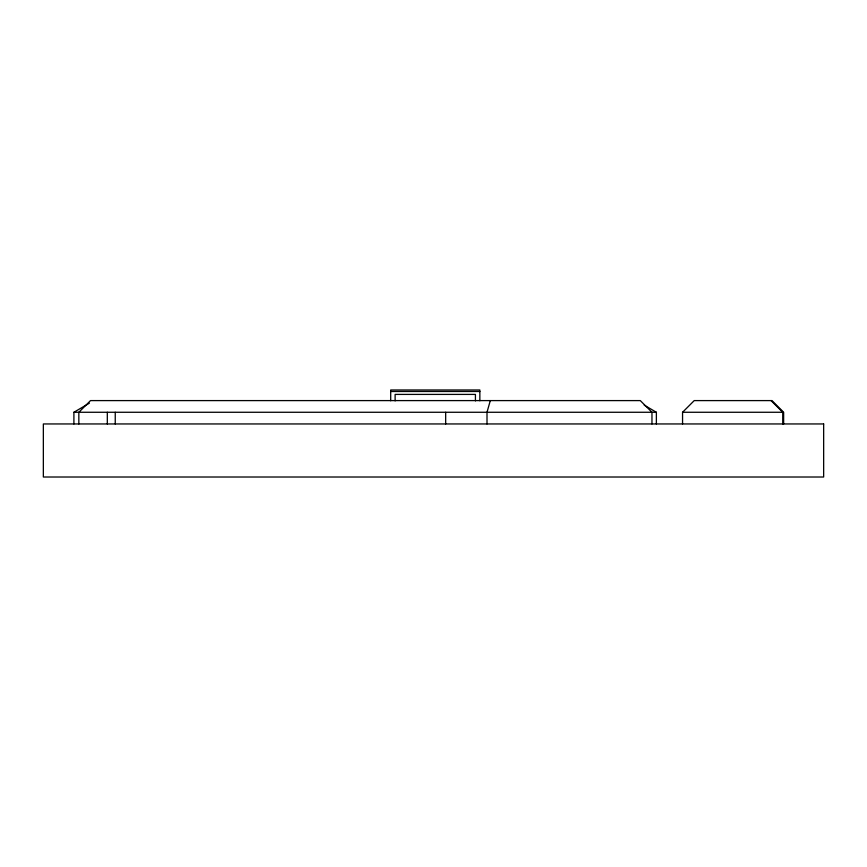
<?xml version="1.0" encoding="UTF-8"?>
<svg xmlns="http://www.w3.org/2000/svg" width="867" height="867" viewBox="0 0 867 867"><rect width="100%" height="100%" fill="white"/><g stroke="black" fill="none" stroke-linecap="round" stroke-linejoin="round"><path stroke-width="1.3" d="M490.299 400.597L487.005 412.269L487.005 423.952M682.557 423.952L682.557 412.269L694.229 400.597L771.966 400.597L783.638 412.269L783.638 423.952M73.901 423.952L73.901 412.269L89.366 403.188M390.703 391.494L479.852 391.494M73.901 412.269L656.373 412.269L656.373 423.952M682.557 412.269L782.749 412.269L782.749 423.952M644.224 405.138L656.373 412.269M771.066 400.597L782.749 412.269M651.962 423.952L651.962 412.269L640.29 400.597L90.515 400.597L78.843 412.269L78.843 423.952M479.852 400.771L479.852 389.987L390.703 389.987L390.703 400.771M475.43 400.901L475.43 394.409L395.124 394.409L395.124 400.901M445.671 412.269L445.671 423.952M115.246 412.269L115.246 423.952M107.313 412.269L107.313 423.952M823.65 423.952L43.35 423.952L43.35 477.013L823.65 477.013L823.65 423.952"/></g></svg>
